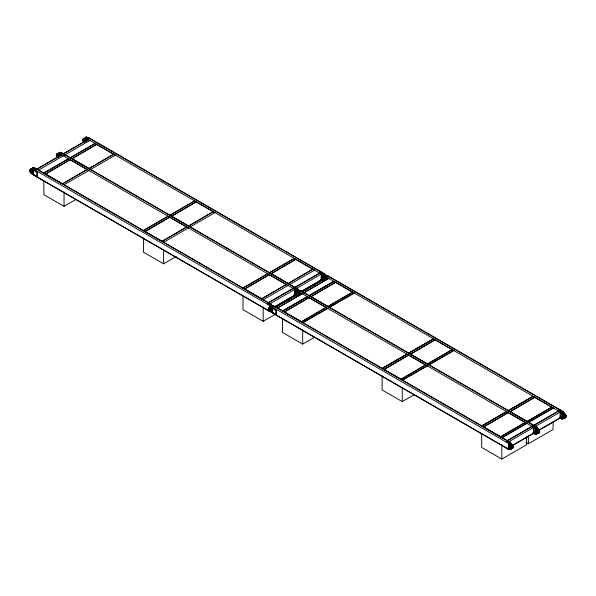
<?xml version="1.0" encoding="UTF-8"?>
<svg xmlns="http://www.w3.org/2000/svg" width="596" height="596" viewBox="0 0 596 596"><rect width="100%" height="100%" fill="white"/><g stroke="black" fill="none" stroke-linecap="round" stroke-linejoin="round"><path stroke-width="0.89" d="M269.742 311.514L33.525 175.135L33.525 169.152L35.335 168.109L271.553 304.489L269.742 305.532L269.742 311.514L270.889 310.851M60.054 155.541L60.054 153.835L61.872 152.785L298.089 289.172L296.279 290.215L296.279 294.484M86.591 141.073L86.591 138.518L88.402 137.467L324.626 273.847L322.816 274.898L322.816 279.166M88.275 137.691L86.718 138.592L86.718 140.209M36.848 168.981L61.574 154.707M63.385 153.664L88.104 139.389M36.699 169.644L36.475 169.152M37.28 172.073L31.744 169.234A2.749 1.587 60 0 0 29.8 170.352A2.749 1.587 60 0 0 31.744 173.712L37.28 176.558L37.28 172.073L32.05 169.048A2.749 1.587 60 0 0 30.113 170.173A2.749 1.587 60 0 0 32.05 173.533A1.833 1.058 60 0 0 31.663 170.717A1.833 1.058 60 0 0 29.919 171.343A1.833 1.058 60 0 0 32.013 173.481M89.921 140.433L38.531 170.106L36.982 169.204L61.701 154.93L63.258 155.832M31.744 173.712L37.28 176.558M43.769 172.974L68.488 158.7M70.306 157.657L95.025 143.383M88.864 170.463L64.04 184.797L43.873 173.153L68.592 158.879L88.759 170.523M115.401 155.146L90.577 169.48L70.403 157.836L95.129 143.561L115.296 155.206M43.873 181.229L43.873 194.676L64.04 206.32L76.005 199.414M143.331 230.458L168.05 216.184M169.867 215.141L194.587 200.867M188.425 227.948L163.602 242.281L143.435 230.637L168.154 216.363L188.321 228.007M214.962 212.63L190.139 226.964L169.972 215.32L194.691 201.046L214.858 212.69M143.435 237.811L143.435 252.16L163.602 263.805L176.364 256.436M242.922 287.957L267.641 273.683M269.452 272.633L294.178 258.359M288.017 285.447L263.186 299.781L243.019 288.136L267.746 273.862L287.913 285.506M314.546 270.122L289.723 284.456L269.556 272.812L294.282 258.537L314.45 270.182M268.319 302.619L319.605 273.043M271.083 311.045L272.171 310.732A1.833 1.058 60 0 0 272.171 308.519L270.003 305.383L267.418 303.535L268.707 302.783L271.404 304.34L273.236 307A1.833 1.058 60 0 0 272.037 306.59M293.947 288.211L295.243 287.466L293.947 288.568L296.644 289.768L298.901 293.038A2.272 1.311 60 0 1 299.363 294.119M320.484 272.894L321.78 272.149L320.484 273.251L323.174 274.451L325.438 277.721A2.272 1.311 60 0 1 325.833 278.585M267.418 303.893L268.707 302.783M274.786 306.657L294.722 295.147L294.722 289.47L293.172 288.568L268.446 302.842L270.003 303.744L294.856 289.395L294.856 295.37L274.92 306.88M267.418 303.535L270.107 305.085L271.404 304.34M296.644 289.768L297.933 289.023L299.773 291.682M323.174 274.451L324.47 273.698L326.31 276.358A1.833 1.058 60 0 0 325.684 275.978M33.525 169.152L269.876 305.606L271.426 304.712L35.209 168.333L33.652 169.227L33.652 174.911L270.003 311.365L270.815 311.127M60.054 153.835L296.406 290.289L297.963 289.395L61.738 153.016L60.189 153.91L60.189 155.534M86.591 138.518L322.943 274.972L324.492 274.071L87.247 137.184A2.749 1.587 60 0 0 85.437 139.211M267.82 309.637L267.418 310.225L270.107 311.782L272.7 310.926M509.908 448.751L508.679 449.458L272.454 313.079L272.454 307.104L274.272 306.053L510.489 442.433L510.489 444.147M298.991 294.342L298.991 291.779L300.801 290.736L537.026 427.116L535.215 428.159L535.215 434.141L533.785 433.322L533.785 427.339L508.939 441.688L507.382 440.794L532.109 426.52L533.658 427.414L533.658 433.091L512.128 445.525M325.528 279.025L325.528 276.462L327.338 275.419L563.563 411.799L561.745 412.842L561.745 418.824L563.563 417.774L561.946 416.842M267.418 310.225L267.902 309.95M327.211 275.643L325.654 276.537L325.654 278.973M301.323 291.34L321.259 279.829L321.259 274.145L319.709 273.251L294.983 287.525L296.54 288.419L321.386 274.071L321.386 280.053L301.449 291.563M272.379 311.112A2.272 1.311 60 0 0 272.379 308.378L272.774 308.125M298.901 293.038L299.192 292.919M272.171 308.519L272.573 308.288M325.58 278.652A1.833 1.058 60 0 0 325.237 277.885L325.319 277.833M275.784 306.933L300.503 292.658M302.321 291.608L327.04 277.334M270.107 311.782L270.837 311.365M276.216 310.017L270.673 307.178A2.749 1.587 60 0 0 268.736 308.296A2.749 1.587 60 0 0 270.673 311.663L276.216 314.502L276.216 310.017L270.986 307A2.749 1.587 60 0 0 269.079 308.549M277.572 307.961L328.828 278.369L303.997 292.733L302.448 291.831L327.167 277.557L328.724 278.459M302.321 293.701L277.468 308.05L275.911 307.156L300.637 292.882L302.187 293.776M243.019 296.205L243.019 309.659L263.186 321.304L275.151 314.39M270.673 311.663L276.216 314.502M282.705 310.926L307.424 296.652M309.235 295.601L333.961 281.334M282.809 311.105L307.529 296.83M309.339 295.78L334.065 281.513M302.679 322.578L327.398 308.303M329.215 307.26L353.935 292.986M327.8 308.415L302.977 322.749L282.511 310.933L307.231 296.659L327.696 308.475M354.337 293.09L329.506 307.424L309.048 295.616L333.767 281.342L354.233 293.15M282.511 319.002L282.511 332.456L302.679 344.101L314.643 337.194M382.267 368.402L406.986 354.128M408.796 353.085L433.523 338.811M382.371 368.581L407.09 354.315M408.901 353.264L433.627 338.99M402.27 380.077L426.989 365.802M428.8 364.752L453.526 350.478M427.362 365.892L402.538 380.226L382.103 368.432L406.822 354.158L427.257 365.951M453.899 350.575L429.068 364.908L408.632 353.108L433.359 338.833L453.794 350.634M382.103 375.607L382.103 389.955L402.27 401.592L414.227 394.686M481.851 425.902L506.578 411.627M508.388 410.584L533.107 396.31M481.955 426.08L506.682 411.806M508.492 410.763L533.211 396.489M501.832 437.553L526.551 423.279M528.361 422.236L553.088 407.962M526.953 423.391L502.123 437.725L481.665 425.909L506.384 411.635L526.849 423.451M553.483 408.074L528.659 422.408L508.194 410.592L532.921 396.318L553.379 408.133M507.256 440.571L558.512 410.972M510.362 446.717L510.362 442.657L274.138 306.277L272.588 307.178L272.588 312.855L508.939 449.31L511.107 448.676A1.833 1.058 60 0 0 511.107 446.471L508.939 443.335L506.347 441.48L507.643 440.735L510.332 442.284L512.597 445.562M532.884 426.162L534.18 425.41L532.884 426.52L535.573 427.712L537.838 430.99L560.322 417.997L560.322 412.022L535.469 426.371L533.919 425.47L558.638 411.195L560.195 412.097L560.195 417.774L538.665 430.208M559.42 410.838L560.709 410.093L559.42 411.195L562.11 412.395L564.375 415.665A2.272 1.311 60 0 1 564.382 418.422L562.11 419.092L559.92 417.826M506.347 441.837L507.643 440.735M506.347 441.48L509.044 443.037L510.332 442.284M535.573 427.712L536.869 426.967L539.134 430.238A2.272 1.311 60 0 1 539.142 432.994L535.573 434.41L533.055 432.949M562.11 412.395L563.406 411.65L565.664 414.92A2.272 1.311 60 0 1 565.678 417.677L564.375 418.429M510.489 442.433L508.679 443.484L508.679 449.458M272.454 307.104L508.805 443.558L510.362 442.657M298.991 291.779L535.342 428.241L536.899 427.339L300.675 290.96L299.118 291.854L299.118 294.29M325.528 276.462L561.879 412.916L563.429 412.022L326.176 275.136A2.749 1.587 60 0 0 324.671 275.091M506.756 447.581L506.347 448.177L509.044 449.727L512.605 448.319A2.272 1.311 60 0 0 512.605 445.577M506.347 448.177L506.831 447.894M511.316 449.064A2.272 1.311 60 0 0 511.316 446.322L533.785 433.322M564.375 415.665L565.664 414.92M511.107 446.471L512.396 445.719L510.228 442.582M532.921 432.517L535.469 433.992L537.637 433.359A1.833 1.058 60 0 0 537.637 431.146L538.933 430.401L536.765 427.265M559.458 417.2L562.006 418.675L564.174 418.034A1.833 1.058 60 0 0 564.174 415.829L565.47 415.084L563.302 411.948M536.899 433.016L535.342 433.918L535.342 428.241M563.429 417.699L561.879 418.601L561.879 412.916M535.215 434.141L537.026 433.098M509.044 449.727L510.176 449.079M535.573 434.41L536.869 433.665L534.85 432.495M562.11 419.092L564.256 418.094M511.107 448.676L512.396 447.931A1.833 1.058 60 0 0 512.396 445.719M537.637 433.359L538.933 432.607A1.833 1.058 60 0 0 538.933 430.401M564.174 418.034L565.47 417.289A1.833 1.058 60 0 0 565.47 415.084M481.665 433.985L481.665 447.432L501.832 459.076L526.551 444.802L526.551 436.734M526.037 442.411L528.361 443.759L553.088 429.485L553.088 421.417M563.57 417.848L562.006 417.178M564.68 417.967L565.664 417.684M537.309 433.083L534.828 432.122M538.255 432.808L538.933 432.607M537.86 433.374L539.134 433.001M511.718 448.125L512.396 447.931M511.04 448.773L512.597 448.319M87.91 137.929L86.934 137.363A2.749 1.587 60 0 0 85.064 139.151A1.833 1.058 60 0 0 83.88 139.896A1.833 1.058 60 0 0 84.937 142.019M327.502 276.261L325.87 275.315A2.749 1.587 60 0 0 325.155 275.061M320.484 273.251L323.069 274.749L325.237 277.885M559.42 411.195L562.006 412.693L564.174 415.829M89.787 140.507L88.238 139.613L63.511 153.887L65.068 154.781M326.891 277.997L324.053 276.358A2.749 1.587 60 0 0 322.265 276.708A2.749 1.587 60 0 0 322.682 279.397M326.399 278.071L323.747 276.537A2.749 1.587 60 0 0 321.84 277.259A2.749 1.587 60 0 0 323.032 280.455M562.058 417.565L563.406 418.34M320.521 279.256L322.943 280.649M320.819 279.785L322.168 280.56M62.304 153.425L60.71 152.509A2.749 1.587 60 0 0 58.982 154.781M62.833 153.731L63.37 154.044M300.883 291.168L299.646 290.453A2.749 1.587 60 0 0 298.268 290.319A2.749 1.587 60 0 1 299.334 290.632L300.749 291.451M301.241 291.377L301.949 291.787M61.813 153.507L60.397 152.688A2.749 1.587 60 0 0 58.468 154.014M293.947 288.568L296.54 290.066L298.708 293.202A1.833 1.058 60 0 1 299.08 294.141M532.884 426.52L535.469 428.01L537.637 431.146M61.246 155.265L58.587 153.731A2.749 1.587 60 0 0 56.836 153.999A2.749 1.587 60 0 0 57.082 156.517M300.004 293.113L297.523 291.682A2.749 1.587 60 0 0 295.81 291.869A2.749 1.587 60 0 0 295.899 294.208M61.112 155.549L58.274 153.91A2.749 1.587 60 0 0 56.389 154.535A2.749 1.587 60 0 0 57.387 157.627M300.049 293.493L297.21 291.861A2.749 1.587 60 0 0 295.348 292.39A2.749 1.587 60 0 0 296.145 295.363M293.992 294.573L295.892 295.668M294.454 295.199L295.631 295.877M36.125 168.951L34.173 167.826A2.749 1.587 60 0 0 32.311 169.607M274.525 306.59L273.11 305.77A2.749 1.587 60 0 0 272.044 305.524M275.061 306.895L275.59 307.208M35.462 168.929L33.868 168.005A2.749 1.587 60 0 0 31.953 169.555M35.812 169.13L36.52 169.54M274.041 306.672L272.797 305.957A2.749 1.587 60 0 0 272.081 305.696M509.044 443.037L511.301 446.307M324.366 273.996L326.265 276.745M297.829 289.321L299.46 291.668M271.299 304.638L273.057 307.186M270.107 305.085L272.372 308.363M563.429 413.646L563.429 416.075M536.899 430.588L536.899 432.212M535.603 426.296L535.603 432.271M535.469 427.995L535.469 430.424M528.361 435.683L528.361 443.759M509.066 443.32L509.066 445.882M508.939 444.124L508.939 445.748M508.805 443.558L508.805 449.235M501.832 444.728L501.832 459.076M402.27 388.145L402.27 401.592M322.943 274.972L322.943 279.025M314.45 283.636L314.45 285.432M302.679 329.752L302.679 344.101M296.666 290.051L296.666 291.764M296.54 290.043L296.54 291.668M296.406 290.289L296.406 294.35M289.723 297.911L289.723 299.706M287.913 298.954L287.913 300.749M275.903 310.196L275.903 314.681M270.13 303.669L270.13 307.082M270.003 303.744L270.003 306.985M269.876 305.606L269.876 311.291M263.186 306.955L263.186 321.304M163.602 249.456L163.602 263.805M64.04 191.972L64.04 206.32M36.974 172.251L36.974 176.736M537.845 431.005A2.272 1.311 60 0 1 537.845 433.746M511.048 446.3A1.244 0.715 60 0 1 510.966 446.076M511.703 445.115A1.244 0.715 60 0 1 512.567 446.158M511.666 444.616A1.833 1.058 60 0 1 513.044 446.553A1.833 1.058 60 0 1 512.262 447.834M511.077 447.015A1.833 1.058 60 0 1 510.578 446.024M538.479 429.947A1.244 0.715 60 0 1 539.104 431.772M537.845 429.187A1.833 1.058 60 0 1 539.581 431.236A1.833 1.058 60 0 1 538.434 432.405M537.316 431.213A1.833 1.058 60 0 1 537.078 430.543M537.078 429.723A1.833 1.058 60 0 1 537.234 429.411M564.695 414.443A1.244 0.715 60 0 1 564.852 414.518M565.336 414.958A1.244 0.715 60 0 1 565.701 415.74M564.144 413.87A1.833 1.058 60 0 1 566.006 415.509A1.833 1.058 60 0 1 565.328 417.2M564.144 416.373A1.833 1.058 60 0 1 563.771 415.725M298.909 291.243A1.833 1.058 60 0 1 299.863 291.794M299.475 290.751A1.833 1.058 60 0 1 300.645 291.153M297.389 291.757A2.749 1.587 60 0 1 297.709 290.714M298.879 291.094A1.833 1.058 60 0 1 300.287 291.742M297.099 295.065A1.833 1.058 60 0 1 296.659 292.368A1.833 1.058 60 0 1 298.775 294.096M296.905 295.363A1.833 1.058 60 0 1 296.264 292.606A1.833 1.058 60 0 1 298.41 294.111M297.248 294.707A1.244 0.715 60 0 1 296.979 292.86A1.244 0.715 60 0 1 298.417 294.163M296.428 295.311A1.244 0.715 60 0 1 296.048 293.396A1.244 0.715 60 0 1 297.516 294.685M295.959 295.318A1.833 1.058 60 0 1 295.899 292.83A1.833 1.058 60 0 1 297.911 294.782M325.744 275.62A1.833 1.058 60 0 1 326.943 275.643M324.313 276.916A2.749 1.587 60 0 1 324.313 275.68M323.956 276.864A2.749 1.587 60 0 1 324.06 275.687M325.751 275.739A1.833 1.058 60 0 1 326.705 276.291M270.986 311.485A2.749 1.587 60 0 1 269.362 309.533M323.948 279.539A1.244 0.715 60 0 1 323.241 277.974A1.244 0.715 60 0 1 324.217 277.684A1.244 0.715 60 0 1 324.984 279.226M323.36 280.247A1.244 0.715 60 0 1 322.347 278.913A1.244 0.715 60 0 1 322.928 278.034A1.244 0.715 60 0 1 324.023 279.256M323.755 279.867A1.833 1.058 60 0 1 323.106 277.11A1.833 1.058 60 0 1 325.26 278.608M322.846 280.388A1.833 1.058 60 0 1 322.242 277.594A1.833 1.058 60 0 1 324.403 279.3M323.323 279.926A1.833 1.058 60 0 1 322.972 277.185A1.833 1.058 60 0 1 325.066 279.271M270.867 307.283A2.749 1.587 60 0 1 270.889 306.687M272.081 306.605A1.833 1.058 60 0 1 273.281 306.627M273.273 306.575A1.244 0.715 60 0 1 273.676 306.642M273.05 306.039A1.833 1.058 60 0 1 274.235 306.59M59.585 154.64A1.244 0.715 60 0 1 60.613 154.051M60.494 154.118A1.244 0.715 60 0 1 60.494 153.753M61.112 153.321A1.244 0.715 60 0 1 61.433 153.47M59.205 154.647A1.833 1.058 60 0 1 59.63 153.328A1.833 1.058 60 0 1 61.045 153.977M60.271 154.625A1.833 1.058 60 0 1 60.084 153.425M60.271 152.993A1.833 1.058 60 0 1 61.954 153.448M59.555 154.632A1.833 1.058 60 0 1 59.801 153.224A1.833 1.058 60 0 1 61.12 153.544M58.162 157.12A1.833 1.058 60 0 1 57.819 154.371A1.833 1.058 60 0 1 59.913 156.465M58.095 157.515A1.833 1.058 60 0 1 57.037 155.392A1.833 1.058 60 0 1 58.17 154.61A1.833 1.058 60 0 1 59.57 156.487M58.721 157.061A1.244 0.715 60 0 1 57.76 155.586A1.244 0.715 60 0 1 58.557 154.945A1.244 0.715 60 0 1 59.518 156.42M57.976 157.642A1.244 0.715 60 0 1 56.866 156.219A1.244 0.715 60 0 1 57.648 155.467A1.244 0.715 60 0 1 58.609 157.039M57.253 157.642A1.833 1.058 60 0 1 56.769 154.967A1.833 1.058 60 0 1 58.885 156.502M86.107 139.129A1.244 0.715 60 0 1 86.904 138.577M85.712 139.173A1.833 1.058 60 0 1 86.159 138.011A1.833 1.058 60 0 1 87.463 138.525M86.599 138.369A1.833 1.058 60 0 1 86.74 137.765M87.18 137.452A1.833 1.058 60 0 1 88.364 138.004M86.047 139.151A1.833 1.058 60 0 1 86.472 137.832A1.833 1.058 60 0 1 87.888 138.473M31.424 170.285A1.244 0.715 60 0 1 32.892 171.32A1.244 0.715 60 0 1 32.147 172.363A1.244 0.715 60 0 1 31.283 170.478M84.93 141.52A1.244 0.715 60 0 1 84.297 140.053A1.244 0.715 60 0 1 85.146 139.65A1.244 0.715 60 0 1 86.04 140.999A1.833 1.058 60 0 0 83.902 139.308A1.833 1.058 60 0 0 84.505 142.094M84.185 142.176A1.244 0.715 60 0 1 83.388 140.701A1.244 0.715 60 0 1 84.185 140.149A1.244 0.715 60 0 1 85.131 141.52M85.012 139.106A1.833 1.058 60 0 1 86.42 140.991M83.79 142.325A1.833 1.058 60 0 1 83.395 139.598A1.833 1.058 60 0 1 85.511 141.513M83.745 142.094A2.749 1.587 60 0 1 82.948 139.121A2.749 1.587 60 0 1 84.811 138.592L87.955 140.053L85.124 138.414A2.749 1.587 60 0 0 83.328 138.764A2.749 1.587 60 0 0 83.745 141.446M32.713 170.136A1.833 1.058 60 0 1 32.959 168.72A1.833 1.058 60 0 1 34.27 169.048M34.702 168.981A1.833 1.058 60 0 0 33.264 168.541A1.833 1.058 60 0 0 33.078 170.121A1.244 0.715 60 0 1 33.294 169.197A1.244 0.715 60 0 1 34.24 169.517M33.674 169.778A1.833 1.058 60 0 1 33.748 168.303A1.833 1.058 60 0 1 34.941 168.333M70.172 159.676L45.452 174.069L70.172 159.676M96.708 144.351L71.982 158.745L96.708 144.351M87.18 169.495L62.461 183.888L87.18 169.495M113.717 154.178L88.998 168.571L113.717 154.178M169.733 217.153L145.014 231.546L169.733 217.153M196.27 201.835L171.551 216.229L196.27 201.835M186.742 226.979L162.023 241.373L186.742 226.979M213.279 211.655L188.559 226.048L213.279 211.655M269.325 274.652L244.598 289.045L269.325 274.652M295.854 259.334L271.135 273.728L295.854 259.334M286.333 284.471L261.614 298.864L286.333 284.471M312.87 269.154L288.144 283.547L312.87 269.154M309.108 297.62L284.381 312.013L309.108 297.62M335.645 282.303L310.918 296.696L335.645 282.303M326.116 307.439L301.397 321.833L326.116 307.439M352.653 292.122L327.927 306.515L352.653 292.122M408.67 355.104L383.951 369.498L408.67 355.104M435.207 339.787L410.48 354.18L435.207 339.787M425.678 364.923L400.959 379.317L425.678 364.923M452.215 349.606L427.488 364L452.215 349.606M508.261 412.603L483.535 426.997L508.261 412.603M534.791 397.279L510.072 411.672L534.791 397.279M525.27 422.422L500.543 436.816L525.27 422.422M551.799 407.098L527.08 421.491L551.799 407.098M509.103 446.873A1.244 0.715 60 0 0 510.526 448.326A1.244 0.715 60 0 0 510.288 446.449A1.244 0.715 60 0 0 509.103 446.873M508.693 446.717A1.833 1.058 60 0 0 510.787 448.848A1.833 1.058 60 0 0 510.437 446.091A1.833 1.058 60 0 0 508.693 446.717M535.64 431.556A1.244 0.715 60 0 0 537.063 433.009A1.244 0.715 60 0 0 536.825 431.132A1.244 0.715 60 0 0 535.64 431.556M535.23 431.4A1.833 1.058 60 0 0 537.324 433.53A1.833 1.058 60 0 0 536.966 430.766A1.833 1.058 60 0 0 535.23 431.4M562.17 416.239A1.244 0.715 60 0 0 563.6 417.692A1.244 0.715 60 0 0 563.354 415.814A1.244 0.715 60 0 0 562.17 416.239M561.76 416.075A1.833 1.058 60 0 0 563.861 418.213A1.833 1.058 60 0 0 563.503 415.449A1.833 1.058 60 0 0 561.76 416.075M269.757 308.765A1.833 1.058 60 0 0 271.858 310.903A1.833 1.058 60 0 0 271.5 308.139A1.833 1.058 60 0 0 269.757 308.765M269.452 308.952A1.833 1.058 60 0 0 271.545 311.082A1.833 1.058 60 0 0 271.187 308.318A1.833 1.058 60 0 0 269.452 308.952M270.167 308.929A1.244 0.715 60 0 0 271.59 310.382A1.244 0.715 60 0 0 271.351 308.505A1.244 0.715 60 0 0 270.167 308.929M269.265 309.451A1.244 0.715 60 0 0 270.688 310.903A1.244 0.715 60 0 0 270.45 309.026A1.244 0.715 60 0 0 269.265 309.451M268.856 309.294A1.833 1.058 60 0 0 270.949 311.425A1.833 1.058 60 0 0 270.591 308.668A1.833 1.058 60 0 0 268.856 309.294M30.828 170.821A1.833 1.058 60 0 0 32.922 172.952A1.833 1.058 60 0 0 32.564 170.195A1.833 1.058 60 0 0 30.828 170.821M30.515 171A1.833 1.058 60 0 0 32.609 173.131A1.833 1.058 60 0 0 32.258 170.374A1.833 1.058 60 0 0 30.515 171M30.329 171.506A1.244 0.715 60 0 0 31.752 172.959A1.244 0.715 60 0 0 31.513 171.082A1.244 0.715 60 0 0 30.329 171.506"/></g></svg>
